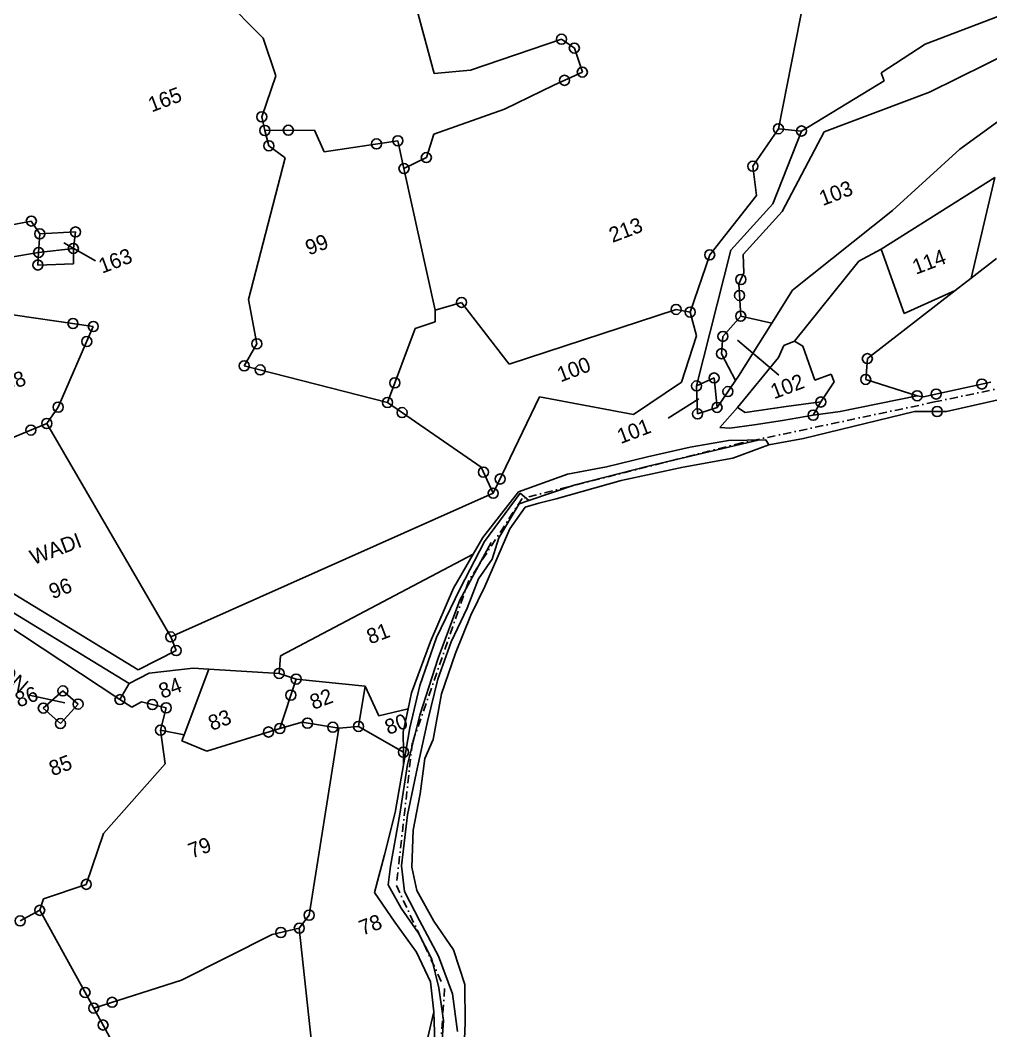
# Model space of a CAD drawing. Header units: metres. Extents: x 307096 to 311250, y 1932270 to 1936190.
# Drawn here: x 307991 to 308593, y 1933716 to 1934342 of the extents above; entities that cross this region are included whole.
import ezdxf

# ---------------------------------------------------------------- set-up
doc = ezdxf.new("R2010")
doc.units = ezdxf.units.M
doc.linetypes.add('DASHDOT', pattern=[1, 0.5, -0.25, 0, -0.25])
for name, color, linetype in [('LINE_WATER', 4, 'Continuous'), ('POLY_PARCEL', 6, 'Continuous'), ('POLY_ROAD', 30, 'Continuous'), ('POLY_WATER', 4, 'Continuous'), ('TEXT_MAPIN', 7, 'Continuous'), ('TEXT_PARCEL', 7, 'Continuous'), ('V_BOUND_STREAM_LINE', 7, 'DASHDOT')]:
    doc.layers.add(name, color=color, linetype=linetype)
doc.styles.add('TEXT_MAP', font='')
doc.styles.get('TEXT_MAP').set_extended_font_data('Kruti Dev 050')
doc.dimstyles.get("Standard").update_dxf_attribs({"dimtxt": 0.18, "dimasz": 0.18, "dimexe": 0.18, "dimexo": 0.0625, "dimgap": 0.09, "dimtad": 0, "dimtih": 1, "dimtoh": 1, "dimdec": 4, "dimzin": 0, "dimdsep": 46, "dimtxsty": 'Standard', "dimcen": 0.09, "dimadec": 0, "dimazin": 0, "dimtfac": 1, "dimtdec": 4, "dimtofl": 0, "dimtmove": 0, "dimatfit": 3, "dimfxl": 1, "dimtolj": 1, "dimtzin": 0, "dimarcsym": 0})

msp = doc.modelspace()

# ---------------------------------------------------------------- linework, layer by layer
for centre in [(308326.82, 1934330.62), (308334.77, 1934325.13), (308339.73, 1934310.25), (308328.69, 1934305.13), (308140.92, 1934282.48), (308142.86, 1934274.04), (308157.41, 1934274.18), (308461.31, 1934275.11), (308475.67, 1934273.72), (308145.35, 1934264.57), (308212.11, 1934265.72), (308225.33, 1934267.7), (308243, 1934257.22), (308445.44, 1934251.85), (308229.14, 1934250.42), (307998.05, 1934217.91), (308003.29, 1934209.95), (308025.47, 1934211.12), (308002.6, 1934198.46), (308024.1, 1934200.92), (308418.71, 1934196.93), (308002.13, 1934190.64), (308438.02, 1934181.66), (308437.22, 1934171.78), (308264.85, 1934167.48), (308397.88, 1934163.12), (308406.6, 1934161.47), (308437.93, 1934158.9), (308023.87, 1934154.35), (308036.48, 1934152.52), (308426.9, 1934146.39), (308032.42, 1934143.2), (308137.86, 1934141.8), (308426.02, 1934135.66), (308516.46, 1934132.59), (308130.1, 1934128.15), (308140, 1934125.61), (308421.42, 1934120.6), (308223.48, 1934117.61), (308410.59, 1934115.66), (308515.43, 1934119.69), (308587.45, 1934116.84), (308429.98, 1934112.14), (308547.35, 1934109.58), (308559.12, 1934110.65), (308014.72, 1934102.49), (308218.91, 1934105.41), (308423.26, 1934102.35), (308487.59, 1934105.71), (308227.96, 1934099.16), (308411.21, 1934098.33), (308482.88, 1934097.53), (308559.74, 1934099.79), (308007.66, 1934092.38), (307997.81, 1934088.29), (308278.4, 1934062.21), (308288.75, 1934057.97), (308284.49, 1934049.09), (308084.51, 1933960.05), (308087.89, 1933951.59), (308151.71, 1933937.44), (308162.25, 1933933.93), (308017.64, 1933926.56), (308053.02, 1933921.16), (308158.97, 1933923.95), (308005.47, 1933915.95), (308027.06, 1933918.39), (308073.12, 1933918.14), (308081.69, 1933916.11), (308016.07, 1933906.33), (308078.2, 1933902.23), (308145.14, 1933901.1), (308152.17, 1933903.27), (308169.28, 1933906.6), (308185.04, 1933904.06), (308200.92, 1933904.56), (308228.82, 1933888.58), (308032.14, 1933806.65), (308003.24, 1933790.54), (307991.14, 1933783.95), (308170.32, 1933787.52), (308152.76, 1933776.81), (308164.22, 1933779.46), (308031.34, 1933739.66), (308048.11, 1933733.52), (308036.73, 1933729.91), (308042.52, 1933719.43)]:
    msp.add_circle(centre, 3.11)
at = {"layer": 'LINE_WATER'}
for p, q in [((308457.81, 1934228.57), (308475.67, 1934273.72)), ((308431.89, 1934199.76), (308457.81, 1934228.57)), ((308410.59, 1934115.66), (308431.89, 1934199.76)), ((308434.75, 1934119.1), (308423.26, 1934102.35)), ((308410.59, 1934115.66), (308410.59, 1934115.66)), ((308410.59, 1934115.66), (308410.59, 1934115.66)), ((308423.26, 1934102.35), (308423.26, 1934102.35)), ((308423.26, 1934102.35), (308423.26, 1934102.35)), ((308435.89, 1934102.37), (308424.92, 1934089.96)), ((308431.09, 1934089.43), (308446.25, 1934091.64)), ((308446.25, 1934091.64), (308463.85, 1934094.25)), ((308463.85, 1934094.25), (308482.88, 1934097.53)), ((308424.92, 1934089.96), (308431.09, 1934089.43)), ((308449.63, 1934082.23), (308380.57, 1934066.02)), ((308406.65, 1934077.61), (308430.29, 1934081.85)), ((308430.29, 1934081.85), (308453.53, 1934082.31)), ((308453.53, 1934082.31), (308455.36, 1934079.08)), ((308380.05, 1934071.65), (308406.65, 1934077.61)), ((308354.7, 1934065.56), (308380.05, 1934071.65)), ((308300.1, 1934050.1), (308330.63, 1934060.86)), ((308330.63, 1934060.86), (308354.7, 1934065.56)), ((308380.57, 1934066.02), (308335.2, 1934054.31)), ((308335.2, 1934054.31), (308306.6, 1934044.63)), ((308278.03, 1934021.7), (308300.1, 1934050.1)), ((308279.13, 1934019.23), (308301.15, 1934049.2)), ((308301.15, 1934049.2), (308306.6, 1934044.63)), ((308300.46, 1934042.51), (308287.94, 1934021.46)), ((308306.6, 1934044.63), (308300.46, 1934042.51)), ((308263.67, 1933989.74), (308279.13, 1934019.23)), ((308283.19, 1934018.5), (308263.78, 1933982.78)), ((308272.08, 1934011.41), (308278.03, 1934021.7)), ((308287.94, 1934021.46), (308283.86, 1934008.31)), ((308283.86, 1934008.31), (308275.43, 1933996.09)), ((308275.43, 1933996.09), (308268.36, 1933977.82)), ((308249.32, 1933959.76), (308263.67, 1933989.74)), ((308263.78, 1933982.78), (308250.29, 1933946.95)), ((308268.36, 1933977.82), (308258.45, 1933957.07)), ((308238.86, 1933930.02), (308249.32, 1933959.76)), ((308258.45, 1933957.07), (308250.17, 1933933.88)), ((308250.29, 1933946.95), (308238.87, 1933911.54)), ((308232.71, 1933903.66), (308238.86, 1933930.02)), ((308250.17, 1933933.88), (308243.75, 1933907.64)), ((308238.87, 1933911.54), (308231.29, 1933880.88)), ((308228.92, 1933880.75), (308232.71, 1933903.66)), ((308243.75, 1933907.64), (308237.61, 1933879.39)), ((308231.29, 1933880.88), (308226.58, 1933850.12)), ((308237.61, 1933879.39), (308231.32, 1933849.68)), ((308226.58, 1933850.12), (308220.73, 1933817.99)), ((308231.32, 1933849.68), (308227.61, 1933818.12)), ((308220.73, 1933817.99), (308219.37, 1933806.33)), ((308227.61, 1933818.12), (308229.47, 1933802.28)), ((308219.37, 1933806.33), (308227.3, 1933791.84)), ((308229.47, 1933802.28), (308238.72, 1933784.3)), ((308227.3, 1933791.84), (308238.19, 1933776.35)), ((308238.72, 1933784.3), (308250.5, 1933762.1)), ((308238.19, 1933776.35), (308246.46, 1933760.35)), ((308246.46, 1933760.35), (308250.78, 1933742.38)), ((308250.5, 1933762.1), (308259.19, 1933738.75)), ((308250.78, 1933742.38), (308253.57, 1933722.2)), ((308259.19, 1933738.75), (308262.25, 1933715.38)), ((308247.55, 1933727.61), (308248.18, 1933708.78)), ((308253.57, 1933722.2), (308252.03, 1933699.2))]:
    msp.add_line(p, q, dxfattribs=at)
at = {"layer": 'POLY_PARCEL'}
for p, q in [((308509.96, 1934522.22), (308461.31, 1934275.11)), ((308222.53, 1934403.6), (308247.94, 1934309.36)), ((308141.86, 1934331.36), (308100.98, 1934372.54)), ((308149.6, 1934307.95), (308141.86, 1934331.36)), ((308270.43, 1934311.53), (308326.82, 1934330.62)), ((308326.82, 1934330.62), (308334.77, 1934325.13)), ((308334.77, 1934325.13), (308339.73, 1934310.25)), ((308247.94, 1934309.36), (308270.43, 1934311.53)), ((308140.92, 1934282.48), (308149.6, 1934307.95)), ((308339.73, 1934310.25), (308322.12, 1934302.08)), ((308322.12, 1934302.08), (308291.36, 1934287.22)), ((308291.36, 1934287.22), (308247.72, 1934271.84)), ((308142.86, 1934274.04), (308140.92, 1934282.48)), ((308173.7, 1934274.33), (308142.86, 1934274.04)), ((308142.86, 1934274.04), (308145.35, 1934264.57)), ((308179.56, 1934260.85), (308173.7, 1934274.33)), ((308225.33, 1934267.7), (308179.56, 1934260.85)), ((308229.14, 1934250.42), (308225.33, 1934267.7)), ((308247.72, 1934271.84), (308243, 1934257.22)), ((308145.35, 1934264.57), (308155.49, 1934257.05)), ((308155.49, 1934257.05), (308132.65, 1934169.2)), ((308243, 1934257.22), (308229.14, 1934250.42)), ((308248.46, 1934162.7), (308229.14, 1934250.42)), ((308580.91, 1934182.54), (308595.42, 1934244.81)), ((307998.05, 1934217.91), (307978.33, 1934214.2)), ((308003.29, 1934209.95), (307998.05, 1934217.91)), ((308025.47, 1934211.12), (308003.29, 1934209.95)), ((308024.1, 1934200.92), (308025.47, 1934211.12)), ((308002.6, 1934198.46), (308003.29, 1934209.95)), ((307985.39, 1934195.5), (308002.6, 1934198.46)), ((308002.13, 1934190.64), (308002.6, 1934198.46)), ((308002.6, 1934198.46), (308024.1, 1934200.92)), ((308024.25, 1934191.29), (308024.1, 1934200.92)), ((308525.03, 1934200.41), (308539.24, 1934160.62)), ((308580.91, 1934182.54), (308596.64, 1934194.73)), ((308002.13, 1934190.64), (308024.25, 1934191.29)), ((308570.97, 1934174.84), (308580.91, 1934182.54)), ((308516.46, 1934132.59), (308570.97, 1934174.84)), ((308539.24, 1934160.62), (308570.97, 1934174.84)), ((307937.96, 1934166.79), (308036.48, 1934152.52)), ((308132.65, 1934169.2), (308137.86, 1934141.8)), ((308264.85, 1934167.48), (308248.46, 1934162.7)), ((308294.42, 1934129.07), (308264.85, 1934167.48)), ((308248.56, 1934155.43), (308248.46, 1934162.7)), ((308397.88, 1934163.12), (308294.42, 1934129.07)), ((308406.6, 1934161.47), (308397.88, 1934163.12)), ((308236.02, 1934151.17), (308248.56, 1934155.43)), ((308437.93, 1934158.9), (308457.2, 1934154.61)), ((308036.48, 1934152.52), (308014.72, 1934102.49)), ((308218.91, 1934105.41), (308236.02, 1934151.17)), ((308137.86, 1934141.8), (308130.1, 1934128.15)), ((308476.38, 1934140.28), (308471.23, 1934143.36)), ((308483.81, 1934119.18), (308476.38, 1934140.28)), ((308515.43, 1934119.69), (308516.46, 1934132.59)), ((308130.1, 1934128.15), (308218.91, 1934105.41)), ((308494.05, 1934123.05), (308483.81, 1934119.18)), ((308495.85, 1934118.27), (308494.05, 1934123.05)), ((308487.59, 1934105.71), (308495.85, 1934118.27)), ((308547.35, 1934109.58), (308515.43, 1934119.69)), ((308218.91, 1934105.41), (308276.95, 1934065.33)), ((308014.72, 1934102.49), (308007.66, 1934092.38)), ((308007.66, 1934092.38), (307962.65, 1934073.71)), ((308084.51, 1933960.05), (308007.66, 1934092.38)), ((308276.95, 1934065.33), (308284.49, 1934049.09)), ((308092.86, 1933899.4), (308108.2, 1933940.09)), ((308151.71, 1933937.44), (308162.25, 1933933.93)), ((308152.17, 1933903.27), (308162.25, 1933933.93)), ((308162.25, 1933933.93), (308205.12, 1933929.52)), ((308200.92, 1933904.56), (308205.12, 1933929.52)), ((308205.12, 1933929.52), (308213.48, 1933911.04)), ((308017.64, 1933926.56), (308005.47, 1933915.95)), ((308027.06, 1933918.39), (308017.64, 1933926.56)), ((308016.07, 1933906.33), (308027.06, 1933918.39)), ((308060.28, 1933916.4), (308053.02, 1933921.16)), ((308066.36, 1933919.74), (308060.28, 1933916.4)), ((308081.69, 1933916.11), (308066.36, 1933919.74)), ((308005.47, 1933915.95), (308016.07, 1933906.33)), ((308078.2, 1933902.23), (308081.69, 1933916.11)), ((308213.48, 1933911.04), (308231.71, 1933915.48)), ((308166.08, 1933907.12), (308152.17, 1933903.27)), ((308188.76, 1933903.46), (308166.08, 1933907.12)), ((308200.92, 1933904.56), (308188.76, 1933903.46)), ((308228.82, 1933888.58), (308200.92, 1933904.56)), ((308078.2, 1933902.23), (308081.14, 1933881.3)), ((308092.86, 1933899.4), (308078.2, 1933902.23)), ((308091.48, 1933895.72), (308092.86, 1933899.4)), ((308152.17, 1933903.27), (308106.82, 1933889.3)), ((308188.76, 1933903.46), (308170.32, 1933787.52)), ((308106.82, 1933889.3), (308091.48, 1933895.72)), ((308081.14, 1933881.3), (308042.9, 1933838.27)), ((308042.9, 1933838.27), (308032.14, 1933806.65)), ((308032.14, 1933806.65), (308005.51, 1933797.65)), ((308005.51, 1933797.65), (308003.24, 1933790.54)), ((307991.14, 1933783.95), (308003.24, 1933790.54)), ((308003.24, 1933790.54), (308036.73, 1933729.91)), ((308170.32, 1933787.52), (308164.22, 1933779.46)), ((308164.22, 1933779.46), (308147.42, 1933775.57)), ((308164.22, 1933779.46), (308177.17, 1933657.34)), ((308147.42, 1933775.57), (308091.1, 1933747.16)), ((308091.1, 1933747.16), (308036.73, 1933729.91)), ((308036.73, 1933729.91), (308064.38, 1933679.86))]:
    msp.add_line(p, q, dxfattribs=at)
at = {"layer": 'POLY_ROAD'}
for p, q in [((308284.49, 1934049.09), (308084.51, 1933960.05)), ((308152.6, 1933948.25), (308272.08, 1934011.41)), ((308064.28, 1933939.56), (307970.59, 1933996.84)), ((308058.62, 1933931.18), (307983.29, 1933977.28)), ((307980.48, 1933969.14), (308053.02, 1933921.16)), ((308084.51, 1933960.05), (308087.89, 1933951.59)), ((308087.89, 1933951.59), (308064.28, 1933939.56)), ((308151.71, 1933937.44), (308152.6, 1933948.25)), ((308058.62, 1933931.18), (308071.12, 1933937.54)), ((308071.12, 1933937.54), (308098.44, 1933940.68)), ((308098.44, 1933940.68), (308108.2, 1933940.09)), ((308108.2, 1933940.09), (308151.71, 1933937.44)), ((308053.02, 1933921.16), (308058.62, 1933931.18))]:
    msp.add_line(p, q, dxfattribs=at)
at = {"layer": 'POLY_WATER'}
for p, q in [((308617.12, 1934352.24), (308552.23, 1934327.49)), ((308554.92, 1934297.85), (308636, 1934337.74)), ((308552.23, 1934327.49), (308525.1, 1934309.73)), ((308526.84, 1934304.78), (308475.67, 1934273.72)), ((308525.1, 1934309.73), (308526.84, 1934304.78)), ((308636.83, 1934308.38), (308573.75, 1934262.37)), ((308489.7, 1934273.25), (308554.92, 1934297.85)), ((308461.31, 1934275.11), (308445.44, 1934251.85)), ((308475.67, 1934273.72), (308461.31, 1934275.11)), ((308463.72, 1934223.77), (308489.7, 1934273.25)), ((308573.75, 1934262.37), (308532.01, 1934224.36)), ((308445.44, 1934251.85), (308447.67, 1934233.76)), ((308595.42, 1934244.81), (308525.03, 1934200.41)), ((308447.67, 1934233.76), (308418.71, 1934196.93)), ((308439.53, 1934197.13), (308463.72, 1934223.77)), ((308532.01, 1934224.36), (308470.06, 1934175.09)), ((308525.03, 1934200.41), (308511.21, 1934192.92)), ((308418.71, 1934196.93), (308406.6, 1934161.47)), ((308439.81, 1934185.88), (308439.53, 1934197.13)), ((308511.21, 1934192.92), (308471.23, 1934143.36)), ((308436.83, 1934178.87), (308439.81, 1934185.88)), ((308437.93, 1934158.9), (308436.83, 1934178.87)), ((308470.06, 1934175.09), (308457.2, 1934154.61)), ((308406.6, 1934161.47), (308410.42, 1934146.75)), ((308426.9, 1934146.39), (308437.93, 1934158.9)), ((308457.2, 1934154.61), (308436.6, 1934121.78)), ((308410.42, 1934146.75), (308401.18, 1934118.09)), ((308426.02, 1934135.66), (308426.9, 1934146.39)), ((308471.23, 1934143.36), (308464.69, 1934140.71)), ((308434.75, 1934119.1), (308426.02, 1934135.66)), ((308464.69, 1934140.71), (308461.35, 1934133.33)), ((308461.35, 1934133.33), (308435.89, 1934102.37)), ((308401.18, 1934118.09), (308371.47, 1934097.88)), ((308421.42, 1934120.6), (308410.59, 1934115.66)), ((308423.26, 1934102.35), (308421.42, 1934120.6)), ((308436.6, 1934121.78), (308434.75, 1934119.1)), ((308551.3, 1934108.94), (308593.05, 1934118.07)), ((308410.59, 1934115.66), (308411.21, 1934098.33)), ((308313.21, 1934108.99), (308284.49, 1934049.09)), ((308371.47, 1934097.88), (308313.21, 1934108.99)), ((308466.04, 1934102.88), (308487.59, 1934105.71)), ((308487.59, 1934105.71), (308482.88, 1934097.53)), ((308499.57, 1934099.79), (308547.35, 1934109.58)), ((308547.35, 1934109.58), (308551.3, 1934108.94)), ((308603.08, 1934108.2), (308565.44, 1934099.78)), ((308411.21, 1934098.33), (308423.26, 1934102.35)), ((308435.89, 1934102.37), (308440.67, 1934099.1)), ((308440.67, 1934099.1), (308466.04, 1934102.88)), ((308545.63, 1934099.83), (308476.77, 1934083.14)), ((308482.88, 1934097.53), (308499.57, 1934099.79)), ((308565.44, 1934099.78), (308545.63, 1934099.83)), ((308455.36, 1934079.08), (308433.12, 1934070.9)), ((308476.77, 1934083.14), (308455.36, 1934079.08)), ((308433.12, 1934070.9), (308402.32, 1934065.37)), ((308402.32, 1934065.37), (308363.89, 1934056.96)), ((308363.89, 1934056.96), (308323.41, 1934045.7)), ((308312.8, 1934042.91), (308304.3, 1934040.44)), ((308323.41, 1934045.7), (308312.8, 1934042.91)), ((308304.3, 1934040.44), (308294.76, 1934027.06)), ((308294.76, 1934027.06), (308279.35, 1933991.34)), ((308259.83, 1933990.23), (308272.08, 1934011.41)), ((308279.35, 1933991.34), (308270.56, 1933973.59)), ((308245.55, 1933957.21), (308259.83, 1933990.23)), ((308270.56, 1933973.59), (308261.16, 1933950.04)), ((308233.81, 1933925.46), (308245.55, 1933957.21)), ((308261.16, 1933950.04), (308252.46, 1933924.67)), ((308231.71, 1933915.48), (308233.81, 1933925.46)), ((308252.46, 1933924.67), (308247.26, 1933896.46)), ((308228.67, 1933901.03), (308231.71, 1933915.48)), ((308228.82, 1933888.58), (308228.67, 1933901.03)), ((308247.26, 1933896.46), (308242.16, 1933884.62)), ((308228.92, 1933880.75), (308228.82, 1933888.58)), ((308223.62, 1933851.12), (308228.92, 1933880.75)), ((308242.16, 1933884.62), (308239.09, 1933862.76)), ((308239.09, 1933862.76), (308234.91, 1933840.15)), ((308217.03, 1933824.94), (308223.62, 1933851.12)), ((308234.91, 1933840.15), (308233.94, 1933817.35)), ((308210.87, 1933801.63), (308217.03, 1933824.94)), ((308233.94, 1933817.35), (308237.19, 1933802.75)), ((308223.39, 1933783.26), (308210.87, 1933801.63)), ((308237.19, 1933802.75), (308247.6, 1933783.9)), ((308236.9, 1933764.65), (308223.39, 1933783.26)), ((308247.6, 1933783.9), (308259.74, 1933766.04)), ((308259.74, 1933766.04), (308266.96, 1933744.59)), ((308245.49, 1933746.3), (308236.9, 1933764.65)), ((308247.55, 1933727.61), (308245.49, 1933746.3)), ((308266.96, 1933744.59), (308267.17, 1933720.5)), ((308243.73, 1933710.92), (308247.55, 1933727.61)), ((308267.17, 1933720.5), (308265.9, 1933694.8))]:
    msp.add_line(p, q, dxfattribs=at)
at = {"layer": 'V_BOUND_STREAM_LINE', "ltscale": 10}
for p, q in [((308720.82, 1934139.76), (308558.17, 1934105.73)), ((308558.17, 1934105.73), (308438.63, 1934080.35)), ((308438.63, 1934080.35), (308302.43, 1934045.93)), ((308302.43, 1934045.93), (308269.35, 1933995.06)), ((308269.35, 1933995.06), (308234.31, 1933894.33)), ((308234.31, 1933894.33), (308224.41, 1933805.86)), ((308224.41, 1933805.86), (308254.35, 1933742.1)), ((308254.35, 1933742.1), (308247.5, 1933643.71))]:
    msp.add_line(p, q, dxfattribs=at)

# ---------------------------------------------------------------- texts
at = {"layer": 'TEXT_MAPIN'}
msp.add_text('WADI', height=9.397, rotation=20.66671, dxfattribs=at).set_placement((307999.38, 1934004.53))
at = {"layer": 'TEXT_MAPIN', "ltscale": 10}
msp.add_text('GAON', height=9.397, rotation=319.12778, dxfattribs=at).set_placement((307962.99, 1933948.68))
at = {"layer": 'TEXT_PARCEL', "style": 'TEXT_MAP'}
for s, p in [('165', (308072.65, 1934285.17)), ('103', (308488.78, 1934227.15)), ('213', (308358.44, 1934204.32)), ('99', (308170.13, 1934196.48)), ('163', (308041.94, 1934185.2)), ('114', (308546.55, 1934184.56)), ('100', (308326.24, 1934117.83)), ('98', (307982.58, 1934111.76)), ('102', (308458.6, 1934107.33)), ('101', (308363.49, 1934079.58)), ('96', (308011.13, 1933983.38)), ('81', (308208.16, 1933955.35)), ('86', (307990.17, 1933916.17)), ('84', (308079.23, 1933921.62)), ('82', (308172.94, 1933914.75)), ('83', (308109.93, 1933901.74)), ('80', (308219.41, 1933899.17)), ('85', (308011.2, 1933873.61)), ('79', (308097.54, 1933822.58)), ('78', (308203.38, 1933774.77))]:
    msp.add_text(s, height=9.397, rotation=20.66671, dxfattribs=at).set_placement(p)

# ---------------------------------------------------------------- leaders
for points in [[(308037.75, 1934193.13), (308018.19, 1934204.34)], [(308435.91, 1934144.05), (308449.51, 1934132.53)], [(308461.58, 1934122.31), (308447.97, 1934133.84)], [(308392.88, 1934095.65), (308412.01, 1934107.58)], [(307996.72, 1933923.88), (308018.77, 1933919.18)]]:
    msp.add_leader(points, dimstyle='Standard', override={"dimtxt": 2.5, "dimasz": 2.5, "dimexe": 1.25, "dimexo": 0.625, "dimgap": 0.625, "dimtad": 1, "dimtih": 0, "dimtoh": 0, "dimzin": 8, "dimcen": 2.5, "dimtofl": 1})

doc.saveas('drawing.dxf')
